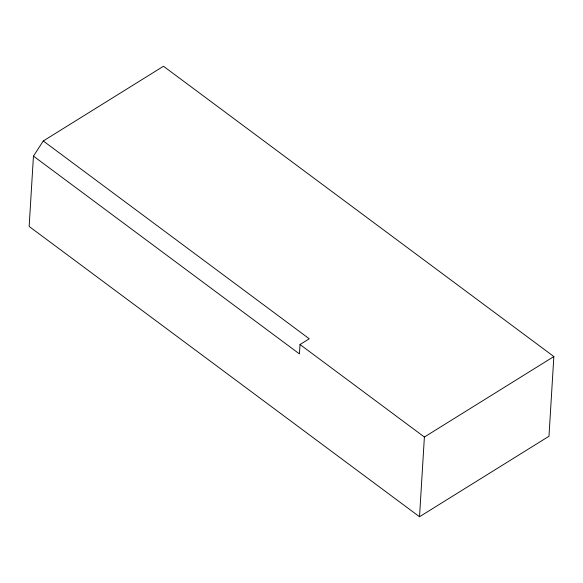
<?xml version="1.0" encoding="UTF-8"?>
<svg xmlns="http://www.w3.org/2000/svg" width="583" height="583" viewBox="0 0 583 583"><rect width="100%" height="100%" fill="white"/><g stroke="black" fill="none" stroke-linecap="round" stroke-linejoin="round"><path stroke-width="0.87" d="M33.45 156.113L29.15 226.452L419.52 516.749L548.975 436.266L553.85 356.548L163.48 66.251L43.273 140.984L33.45 156.113L299.443 353.91L300.019 344.531L309.267 338.781L43.273 140.984M419.52 516.749L424.395 437.024L553.85 356.548M300.019 344.531L424.395 437.024"/></g></svg>
